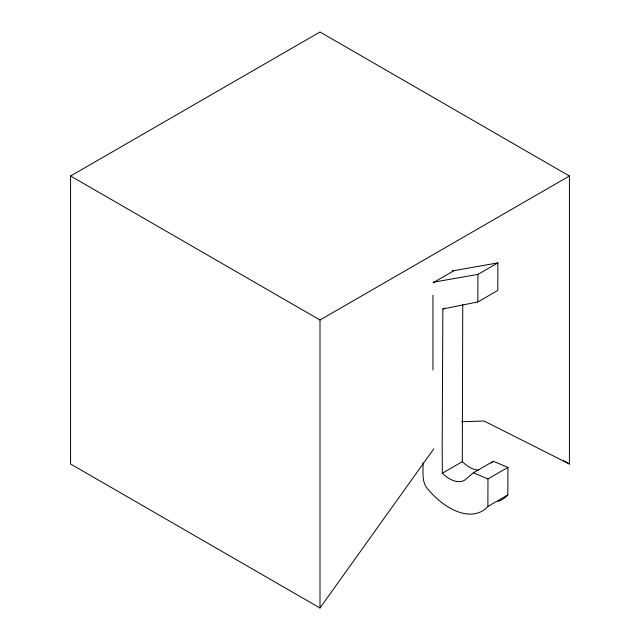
<?xml version="1.0" encoding="UTF-8"?>
<svg xmlns="http://www.w3.org/2000/svg" width="640" height="640" viewBox="0 0 640 640"><rect width="100%" height="100%" fill="white"/><g stroke="black" fill="none" stroke-linecap="round" stroke-linejoin="round"><path stroke-width="0.96" d="M422.992 462.832C423.4 471 421.528 480.6 426.624 487.632A65.648 37.904 60 0 0 487.872 506.456L507.824 494.936L507.928 467.392L493.296 461.28L473.344 472.8L464.872 480.024A30.096 17.376 60 0 1 445.584 476.08L442.352 473.2L442.184 446.696L442.864 308.968L444.528 308.008M477.832 301.952L477.928 274.408L497.88 262.888L497.784 290.432L477.832 301.952L442.864 308.968M487.872 506.456L487.976 478.912L507.928 467.392M434.104 283.04L434.112 282.16L454.064 270.632L497.88 262.888M462.744 304.256L462.312 461.68L465.536 464.56A30.096 17.376 60 0 0 478.424 470.112M461.688 421.744L484.032 421L569.416 464L569.416 176L320 32L70.584 176L70.584 464L320 608L433.784 448.832M491.168 463.096L493.296 461.28M70.584 176L320 320L569.416 176M442.352 473.2L462.312 461.68M477.928 274.408L432.952 282.272M452.08 270.8L454.064 270.632M473.344 472.8L487.976 478.912M563.376 460.512L569.416 464M432.952 295.264L432.952 369.992M320 320L320 608M507.824 494.936A65.648 37.904 60 0 1 498.136 501.344"/></g></svg>
